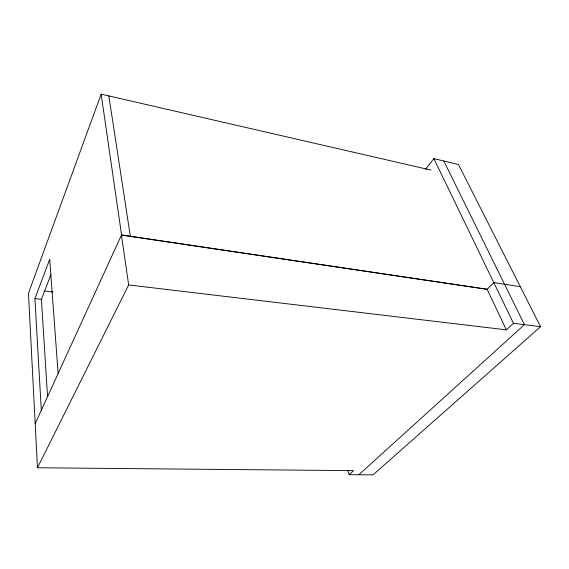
<?xml version="1.0" encoding="UTF-8"?>
<svg xmlns="http://www.w3.org/2000/svg" width="569" height="569" viewBox="0 0 569 569"><rect width="100%" height="100%" fill="white"/><g stroke="black" fill="none" stroke-linecap="round" stroke-linejoin="round"><path stroke-width="0.85" d="M430.932 170.053L101.161 94.155L28.45 293.277L37.469 467.761L353.562 470.641L349.16 474.695L347.908 470.471M41.309 410.277L34.901 298.618L49.723 259.308L58.123 373.527M47.547 396.444L41.402 299.308L50.854 274.848M35.193 423.642L121.553 234.883L101.161 94.155M37.469 467.761L128.658 284.948L121.439 235.125L487.128 289.287L506.367 329.849L513.48 323.292L540.55 326.684L458.458 164.498L433.863 158.616L425.399 169.427M486.915 289.5L493.8 282.594L520.308 286.698M358.833 474.759L524.447 324.671L443.806 160.991M540.55 326.684L373.1 474.845L349.16 474.695M34.901 298.618L41.402 299.308M44.105 291.022L52.938 291.997M128.658 284.948L506.367 329.849M121.553 234.883L487.27 289.308M433.863 158.616L513.48 323.292M108.843 95.919L130.337 236.192"/></g></svg>
